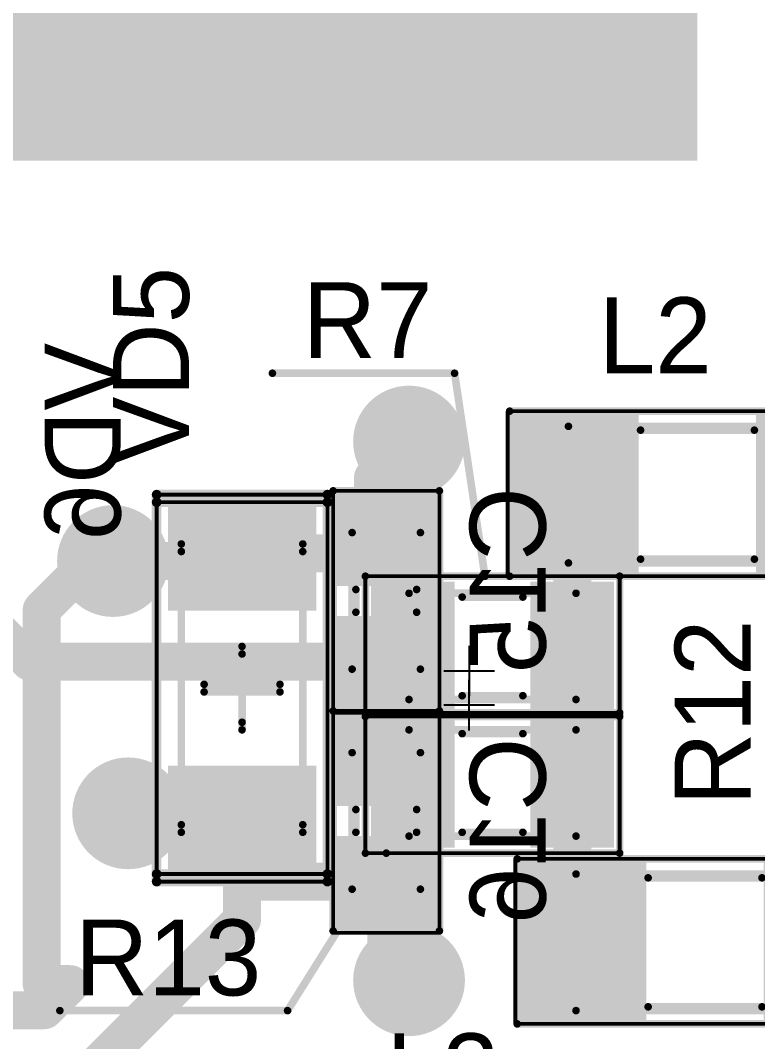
# Model space of a CAD drawing. Header units: millimetres. Extents: x 42.6 to 114.2, y 57.8 to 117.6.
# Drawn here: x 76.58 to 86.29, y 90.69 to 104.15 of the extents above; entities that cross this region are included whole.
import ezdxf

# ---------------------------------------------------------------- set-up
doc = ezdxf.new("R2010")
doc.units = ezdxf.units.MM
for name, color, linetype in [('BottomLayer', 5, 'Continuous'), ('BottomOverlay', 54, 'Continuous'), ('BottomPaste', 16, 'Continuous'), ('BottomSolder', 6, 'Continuous'), ('Mechanical13', 56, 'Continuous'), ('Mechanical15', 56, 'Continuous'), ('MultiLayer', 9, 'Continuous'), ('TopLayer', 1, 'Continuous'), ('TopOverlay', 2, 'Continuous'), ('TopPaste', 8, 'Continuous'), ('TopSolder', 216, 'Continuous'), ('ViaHoleLayer', 16, 'Continuous')]:
    doc.layers.add(name, color=color, linetype=linetype)

# ---------------------------------------------------------------- blocks, each defined once
blk = doc.blocks.new('SMD_C_0603_B_1370')
at = {"layer": 'BottomLayer'}
for points in [[(-1.3, 0.55), (-1.3, -0.55), (-0.3, 0.55), (-0.3, -0.55)], [(0.3, 0.55), (0.3, -0.55), (1.3, 0.55), (1.3, -0.55)]]:
    blk.add_solid(points, dxfattribs=at)
at = {"layer": 'BottomOverlay', "const_width": 0.1}
for points in [[(-1.45, 0.7), (-1.45, -0.7)], [(-1.45, 0.7), (1.45, 0.7)], [(1.45, 0.7), (1.45, -0.7)], [(-0.15, 0.4), (0.15, 0.4)], [(-0.15, -0.4), (0.15, -0.4)], [(-1.45, -0.7), (1.45, -0.7)]]:
    blk.add_lwpolyline(points, dxfattribs=at)
at = {"layer": 'BottomOverlay', "const_width": 0.05}
for points in [[(-1.475, 0.7, 1), (-1.425, 0.7, 1)], [(-1.475, 0.7, 1), (-1.425, 0.7, 1)], [(1.425, 0.7, 1), (1.475, 0.7, 1)], [(1.425, 0.7, 1), (1.475, 0.7, 1)], [(-0.175, 0.4, 1), (-0.125, 0.4, 1)], [(0.125, 0.4, 1), (0.175, 0.4, 1)], [(-0.175, -0.4, 1), (-0.125, -0.4, 1)], [(0.125, -0.4, 1), (0.175, -0.4, 1)], [(-1.475, -0.7, 1), (-1.425, -0.7, 1)], [(-1.475, -0.7, 1), (-1.425, -0.7, 1)], [(1.425, -0.7, 1), (1.475, -0.7, 1)], [(1.425, -0.7, 1), (1.475, -0.7, 1)]]:
    blk.add_lwpolyline(points, format="xyb", close=True, dxfattribs=at)
at = {"layer": 'BottomPaste'}
for points in [[(-1.3, 0.55), (-1.3, -0.55), (-0.3, 0.55), (-0.3, -0.55)], [(0.3, 0.55), (0.3, -0.55), (1.3, 0.55), (1.3, -0.55)]]:
    blk.add_solid(points, dxfattribs=at)
at = {"layer": 'BottomSolder'}
for points in [[(-1.402, 0.652), (-1.402, -0.652), (-0.198, 0.652), (-0.198, -0.652)], [(0.198, 0.652), (0.198, -0.652), (1.402, 0.652), (1.402, -0.652)]]:
    blk.add_solid(points, dxfattribs=at)
at = {"layer": 'Mechanical13', "const_width": 0.1}
for points in [[(-0.9, 0.45), (-0.9, -0.45)], [(-0.9, 0.45), (0.9, 0.45)], [(0.9, 0.45), (0.9, -0.45)], [(-0.9, -0.45), (0.9, -0.45)]]:
    blk.add_lwpolyline(points, dxfattribs=at)
at = {"layer": 'Mechanical13', "const_width": 0.05}
for points in [[(-0.925, 0.45, 1), (-0.875, 0.45, 1)], [(-0.925, 0.45, 1), (-0.875, 0.45, 1)], [(0.875, 0.45, 1), (0.925, 0.45, 1)], [(0.875, 0.45, 1), (0.925, 0.45, 1)], [(-0.925, -0.45, 1), (-0.875, -0.45, 1)], [(-0.925, -0.45, 1), (-0.875, -0.45, 1)], [(0.875, -0.45, 1), (0.925, -0.45, 1)], [(0.875, -0.45, 1), (0.925, -0.45, 1)]]:
    blk.add_lwpolyline(points, format="xyb", close=True, dxfattribs=at)
at = {"layer": 'Mechanical15', "const_width": 0.05}
for points in [[(-1.475, 0.7), (-1.475, -0.7)], [(-1.475, 0.7), (1.45, 0.7)], [(1.45, 0.7), (1.45, -0.7)], [(-1.475, -0.7), (1.45, -0.7)]]:
    blk.add_lwpolyline(points, dxfattribs=at)
at = {"layer": 'Mechanical15', "const_width": 0.025}
for points in [[(-1.488, 0.7, 1), (-1.463, 0.7, 1)], [(-1.488, 0.7, 1), (-1.463, 0.7, 1)], [(1.438, 0.7, 1), (1.462, 0.7, 1)], [(1.438, 0.7, 1), (1.462, 0.7, 1)], [(-1.488, -0.7, 1), (-1.463, -0.7, 1)], [(-1.488, -0.7, 1), (-1.463, -0.7, 1)], [(1.438, -0.7, 1), (1.462, -0.7, 1)], [(1.438, -0.7, 1), (1.462, -0.7, 1)]]:
    blk.add_lwpolyline(points, format="xyb", close=True, dxfattribs=at)
blk = doc.blocks.new('SMD_C_0603_B_1371')
at = {"layer": 'BottomLayer'}
for points in [[(-1.3, 0.55), (-1.3, -0.55), (-0.3, 0.55), (-0.3, -0.55)], [(0.3, 0.55), (0.3, -0.55), (1.3, 0.55), (1.3, -0.55)]]:
    blk.add_solid(points, dxfattribs=at)
at = {"layer": 'BottomOverlay', "const_width": 0.1}
for points in [[(-1.45, 0.7), (-1.45, -0.7)], [(-1.45, 0.7), (1.45, 0.7)], [(1.45, 0.7), (1.45, -0.7)], [(-0.15, 0.4), (0.15, 0.4)], [(-0.15, -0.4), (0.15, -0.4)], [(-1.45, -0.7), (1.45, -0.7)]]:
    blk.add_lwpolyline(points, dxfattribs=at)
at = {"layer": 'BottomOverlay', "const_width": 0.05}
for points in [[(-1.475, 0.7, 1), (-1.425, 0.7, 1)], [(-1.475, 0.7, 1), (-1.425, 0.7, 1)], [(1.425, 0.7, 1), (1.475, 0.7, 1)], [(1.425, 0.7, 1), (1.475, 0.7, 1)], [(-0.175, 0.4, 1), (-0.125, 0.4, 1)], [(0.125, 0.4, 1), (0.175, 0.4, 1)], [(-0.175, -0.4, 1), (-0.125, -0.4, 1)], [(0.125, -0.4, 1), (0.175, -0.4, 1)], [(-1.475, -0.7, 1), (-1.425, -0.7, 1)], [(-1.475, -0.7, 1), (-1.425, -0.7, 1)], [(1.425, -0.7, 1), (1.475, -0.7, 1)], [(1.425, -0.7, 1), (1.475, -0.7, 1)]]:
    blk.add_lwpolyline(points, format="xyb", close=True, dxfattribs=at)
at = {"layer": 'BottomPaste'}
for points in [[(-1.3, 0.55), (-1.3, -0.55), (-0.3, 0.55), (-0.3, -0.55)], [(0.3, 0.55), (0.3, -0.55), (1.3, 0.55), (1.3, -0.55)]]:
    blk.add_solid(points, dxfattribs=at)
at = {"layer": 'BottomSolder'}
for points in [[(-1.402, 0.652), (-1.402, -0.652), (-0.198, 0.652), (-0.198, -0.652)], [(0.198, 0.652), (0.198, -0.652), (1.402, 0.652), (1.402, -0.652)]]:
    blk.add_solid(points, dxfattribs=at)
at = {"layer": 'Mechanical13', "const_width": 0.1}
for points in [[(-0.9, 0.45), (-0.9, -0.45)], [(-0.9, 0.45), (0.9, 0.45)], [(0.9, 0.45), (0.9, -0.45)], [(-0.9, -0.45), (0.9, -0.45)]]:
    blk.add_lwpolyline(points, dxfattribs=at)
at = {"layer": 'Mechanical13', "const_width": 0.05}
for points in [[(-0.925, 0.45, 1), (-0.875, 0.45, 1)], [(-0.925, 0.45, 1), (-0.875, 0.45, 1)], [(0.875, 0.45, 1), (0.925, 0.45, 1)], [(0.875, 0.45, 1), (0.925, 0.45, 1)], [(-0.925, -0.45, 1), (-0.875, -0.45, 1)], [(-0.925, -0.45, 1), (-0.875, -0.45, 1)], [(0.875, -0.45, 1), (0.925, -0.45, 1)], [(0.875, -0.45, 1), (0.925, -0.45, 1)]]:
    blk.add_lwpolyline(points, format="xyb", close=True, dxfattribs=at)
at = {"layer": 'Mechanical15', "const_width": 0.05}
for points in [[(-1.475, 0.7), (-1.475, -0.7)], [(-1.475, 0.7), (1.45, 0.7)], [(1.45, 0.7), (1.45, -0.7)], [(-1.475, -0.7), (1.45, -0.7)]]:
    blk.add_lwpolyline(points, dxfattribs=at)
at = {"layer": 'Mechanical15', "const_width": 0.025}
for points in [[(-1.488, 0.7, 1), (-1.463, 0.7, 1)], [(-1.488, 0.7, 1), (-1.463, 0.7, 1)], [(1.438, 0.7, 1), (1.462, 0.7, 1)], [(1.438, 0.7, 1), (1.462, 0.7, 1)], [(-1.488, -0.7, 1), (-1.463, -0.7, 1)], [(-1.488, -0.7, 1), (-1.463, -0.7, 1)], [(1.438, -0.7, 1), (1.462, -0.7, 1)], [(1.438, -0.7, 1), (1.462, -0.7, 1)]]:
    blk.add_lwpolyline(points, format="xyb", close=True, dxfattribs=at)
blk = doc.blocks.new('SMD_L_1206_1374')
at = {"layer": 'Mechanical13', "const_width": 0.1}
for points in [[(-1.7, 0.9), (1.7, 0.9)], [(-1.7, -0.9), (-1.7, 0.9)], [(1.7, -0.9), (1.7, 0.9)], [(-1.7, -0.9), (1.7, -0.9)]]:
    blk.add_lwpolyline(points, dxfattribs=at)
at = {"layer": 'Mechanical13', "const_width": 0.05}
for points in [[(-1.725, 0.9, 1), (-1.675, 0.9, 1)], [(-1.725, 0.9, 1), (-1.675, 0.9, 1)], [(1.675, 0.9, 1), (1.725, 0.9, 1)], [(1.675, 0.9, 1), (1.725, 0.9, 1)], [(-1.725, -0.9, 1), (-1.675, -0.9, 1)], [(-1.725, -0.9, 1), (-1.675, -0.9, 1)], [(1.675, -0.9, 1), (1.725, -0.9, 1)], [(1.675, -0.9, 1), (1.725, -0.9, 1)]]:
    blk.add_lwpolyline(points, format="xyb", close=True, dxfattribs=at)
at = {"layer": 'Mechanical15', "const_width": 0.05}
for points in [[(-2.5, 1.1), (2.475, 1.1)], [(-2.5, -1.075), (-2.5, 1.1)], [(2.475, -1.075), (2.475, 1.1)], [(-2.5, -1.075), (2.475, -1.075)]]:
    blk.add_lwpolyline(points, dxfattribs=at)
at = {"layer": 'Mechanical15', "const_width": 0.025}
for points in [[(-2.512, 1.1, 1), (-2.488, 1.1, 1)], [(-2.512, 1.1, 1), (-2.488, 1.1, 1)], [(2.462, 1.1, 1), (2.487, 1.1, 1)], [(2.462, 1.1, 1), (2.487, 1.1, 1)], [(-2.512, -1.075, 1), (-2.488, -1.075, 1)], [(-2.512, -1.075, 1), (-2.488, -1.075, 1)], [(2.462, -1.075, 1), (2.487, -1.075, 1)], [(2.462, -1.075, 1), (2.487, -1.075, 1)]]:
    blk.add_lwpolyline(points, format="xyb", close=True, dxfattribs=at)
at = {"layer": 'TopLayer'}
for points in [[(-0.875, -0.95), (-0.875, 0.95), (-2.325, -0.95), (-2.325, 0.95)], [(2.325, -0.95), (2.325, 0.95), (0.875, -0.95), (0.875, 0.95)]]:
    blk.add_solid(points, dxfattribs=at)
at = {"layer": 'TopOverlay', "const_width": 0.1}
for points in [[(-2.475, 1.1), (2.45, 1.1)], [(-2.475, -1.075), (-2.475, 1.1)], [(2.45, -1.075), (2.45, 1.1)], [(-0.75, 0.85), (0.75, 0.85)], [(-0.75, -0.85), (0.75, -0.85)], [(-2.475, -1.075), (2.45, -1.075)]]:
    blk.add_lwpolyline(points, dxfattribs=at)
at = {"layer": 'TopOverlay', "const_width": 0.05}
for points in [[(-2.5, 1.1, 1), (-2.45, 1.1, 1)], [(-2.5, 1.1, 1), (-2.45, 1.1, 1)], [(2.425, 1.1, 1), (2.475, 1.1, 1)], [(2.425, 1.1, 1), (2.475, 1.1, 1)], [(-0.775, 0.85, 1), (-0.725, 0.85, 1)], [(0.725, 0.85, 1), (0.775, 0.85, 1)], [(-0.775, -0.85, 1), (-0.725, -0.85, 1)], [(0.725, -0.85, 1), (0.775, -0.85, 1)], [(-2.5, -1.075, 1), (-2.45, -1.075, 1)], [(-2.5, -1.075, 1), (-2.45, -1.075, 1)], [(2.425, -1.075, 1), (2.475, -1.075, 1)], [(2.425, -1.075, 1), (2.475, -1.075, 1)]]:
    blk.add_lwpolyline(points, format="xyb", close=True, dxfattribs=at)
at = {"layer": 'TopPaste'}
for points in [[(-0.875, -0.95), (-0.875, 0.95), (-2.325, -0.95), (-2.325, 0.95)], [(2.325, -0.95), (2.325, 0.95), (0.875, -0.95), (0.875, 0.95)]]:
    blk.add_solid(points, dxfattribs=at)
at = {"layer": 'TopSolder'}
for points in [[(-0.773, -1.052), (-0.773, 1.052), (-2.427, -1.052), (-2.427, 1.052)], [(2.427, -1.052), (2.427, 1.052), (0.773, -1.052), (0.773, 1.052)]]:
    blk.add_solid(points, dxfattribs=at)
blk = doc.blocks.new('SMD_L_1206_1375')
at = {"layer": 'Mechanical13', "const_width": 0.1}
for points in [[(-1.7, 0.9), (1.7, 0.9)], [(-1.7, -0.9), (-1.7, 0.9)], [(1.7, -0.9), (1.7, 0.9)], [(-1.7, -0.9), (1.7, -0.9)]]:
    blk.add_lwpolyline(points, dxfattribs=at)
at = {"layer": 'Mechanical13', "const_width": 0.05}
for points in [[(-1.725, 0.9, 1), (-1.675, 0.9, 1)], [(-1.725, 0.9, 1), (-1.675, 0.9, 1)], [(1.675, 0.9, 1), (1.725, 0.9, 1)], [(1.675, 0.9, 1), (1.725, 0.9, 1)], [(-1.725, -0.9, 1), (-1.675, -0.9, 1)], [(-1.725, -0.9, 1), (-1.675, -0.9, 1)], [(1.675, -0.9, 1), (1.725, -0.9, 1)], [(1.675, -0.9, 1), (1.725, -0.9, 1)]]:
    blk.add_lwpolyline(points, format="xyb", close=True, dxfattribs=at)
at = {"layer": 'Mechanical15', "const_width": 0.05}
for points in [[(-2.5, 1.1), (2.475, 1.1)], [(-2.5, -1.075), (-2.5, 1.1)], [(2.475, -1.075), (2.475, 1.1)], [(-2.5, -1.075), (2.475, -1.075)]]:
    blk.add_lwpolyline(points, dxfattribs=at)
at = {"layer": 'Mechanical15', "const_width": 0.025}
for points in [[(-2.512, 1.1, 1), (-2.488, 1.1, 1)], [(-2.512, 1.1, 1), (-2.488, 1.1, 1)], [(2.462, 1.1, 1), (2.487, 1.1, 1)], [(2.462, 1.1, 1), (2.487, 1.1, 1)], [(-2.512, -1.075, 1), (-2.488, -1.075, 1)], [(-2.512, -1.075, 1), (-2.488, -1.075, 1)], [(2.462, -1.075, 1), (2.487, -1.075, 1)], [(2.462, -1.075, 1), (2.487, -1.075, 1)]]:
    blk.add_lwpolyline(points, format="xyb", close=True, dxfattribs=at)
at = {"layer": 'TopLayer'}
for points in [[(-0.875, -0.95), (-0.875, 0.95), (-2.325, -0.95), (-2.325, 0.95)], [(2.325, -0.95), (2.325, 0.95), (0.875, -0.95), (0.875, 0.95)]]:
    blk.add_solid(points, dxfattribs=at)
at = {"layer": 'TopOverlay', "const_width": 0.1}
for points in [[(-2.475, 1.1), (2.45, 1.1)], [(-2.475, -1.075), (-2.475, 1.1)], [(2.45, -1.075), (2.45, 1.1)], [(-0.75, 0.85), (0.75, 0.85)], [(-0.75, -0.85), (0.75, -0.85)], [(-2.475, -1.075), (2.45, -1.075)]]:
    blk.add_lwpolyline(points, dxfattribs=at)
at = {"layer": 'TopOverlay', "const_width": 0.05}
for points in [[(-2.5, 1.1, 1), (-2.45, 1.1, 1)], [(-2.5, 1.1, 1), (-2.45, 1.1, 1)], [(2.425, 1.1, 1), (2.475, 1.1, 1)], [(2.425, 1.1, 1), (2.475, 1.1, 1)], [(-0.775, 0.85, 1), (-0.725, 0.85, 1)], [(0.725, 0.85, 1), (0.775, 0.85, 1)], [(-0.775, -0.85, 1), (-0.725, -0.85, 1)], [(0.725, -0.85, 1), (0.775, -0.85, 1)], [(-2.5, -1.075, 1), (-2.45, -1.075, 1)], [(-2.5, -1.075, 1), (-2.45, -1.075, 1)], [(2.425, -1.075, 1), (2.475, -1.075, 1)], [(2.425, -1.075, 1), (2.475, -1.075, 1)]]:
    blk.add_lwpolyline(points, format="xyb", close=True, dxfattribs=at)
at = {"layer": 'TopPaste'}
for points in [[(-0.875, -0.95), (-0.875, 0.95), (-2.325, -0.95), (-2.325, 0.95)], [(2.325, -0.95), (2.325, 0.95), (0.875, -0.95), (0.875, 0.95)]]:
    blk.add_solid(points, dxfattribs=at)
at = {"layer": 'TopSolder'}
for points in [[(-0.773, -1.052), (-0.773, 1.052), (-2.427, -1.052), (-2.427, 1.052)], [(2.427, -1.052), (2.427, 1.052), (0.773, -1.052), (0.773, 1.052)]]:
    blk.add_solid(points, dxfattribs=at)
blk = doc.blocks.new('SMD_R_0805_1383')
at = {"layer": 'Mechanical13', "const_width": 0.1}
for points in [[(-1.1, 0.7), (1.1, 0.7)], [(-1.1, -0.7), (-1.1, 0.7)], [(1.1, -0.7), (1.1, 0.7)], [(-1.1, -0.7), (1.1, -0.7)]]:
    blk.add_lwpolyline(points, dxfattribs=at)
at = {"layer": 'Mechanical13', "const_width": 0.05}
for points in [[(-1.125, 0.7, 1), (-1.075, 0.7, 1)], [(-1.125, 0.7, 1), (-1.075, 0.7, 1)], [(1.075, 0.7, 1), (1.125, 0.7, 1)], [(1.075, 0.7, 1), (1.125, 0.7, 1)], [(-1.125, -0.7, 1), (-1.075, -0.7, 1)], [(-1.125, -0.7, 1), (-1.075, -0.7, 1)], [(1.075, -0.7, 1), (1.125, -0.7, 1)], [(1.075, -0.7, 1), (1.125, -0.7, 1)]]:
    blk.add_lwpolyline(points, format="xyb", close=True, dxfattribs=at)
at = {"layer": 'Mechanical15', "const_width": 0.05}
for points in [[(-1.675, 0.925), (1.675, 0.925)], [(-1.675, -0.925), (-1.675, 0.925)], [(1.675, -0.925), (1.675, 0.925)], [(-1.675, -0.925), (1.675, -0.925)]]:
    blk.add_lwpolyline(points, dxfattribs=at)
at = {"layer": 'Mechanical15', "const_width": 0.025}
for points in [[(-1.687, 0.925, 1), (-1.663, 0.925, 1)], [(-1.687, 0.925, 1), (-1.663, 0.925, 1)], [(1.663, 0.925, 1), (1.687, 0.925, 1)], [(1.663, 0.925, 1), (1.687, 0.925, 1)], [(-1.687, -0.925, 1), (-1.663, -0.925, 1)], [(-1.687, -0.925, 1), (-1.663, -0.925, 1)], [(1.663, -0.925, 1), (1.687, -0.925, 1)], [(1.663, -0.925, 1), (1.687, -0.925, 1)]]:
    blk.add_lwpolyline(points, format="xyb", close=True, dxfattribs=at)
at = {"layer": 'TopLayer'}
for points in [[(-0.6, -0.75), (-0.6, 0.75), (-1.5, -0.75), (-1.5, 0.75)], [(1.5, -0.75), (1.5, 0.75), (0.6, -0.75), (0.6, 0.75)]]:
    blk.add_solid(points, dxfattribs=at)
at = {"layer": 'TopOverlay', "const_width": 0.1}
for points in [[(-1.675, -0.925), (-1.675, 0.925)], [(-1.675, 0.925), (1.675, 0.925)], [(1.675, -0.925), (1.675, 0.925)], [(-0.4, 0.65), (0.4, 0.65)], [(-0.4, -0.65), (0.4, -0.65)], [(-1.675, -0.925), (1.675, -0.925)]]:
    blk.add_lwpolyline(points, dxfattribs=at)
at = {"layer": 'TopOverlay', "const_width": 0.05}
for points in [[(-1.7, 0.925, 1), (-1.65, 0.925, 1)], [(-1.7, 0.925, 1), (-1.65, 0.925, 1)], [(1.65, 0.925, 1), (1.7, 0.925, 1)], [(1.65, 0.925, 1), (1.7, 0.925, 1)], [(-0.425, 0.65, 1), (-0.375, 0.65, 1)], [(0.375, 0.65, 1), (0.425, 0.65, 1)], [(-0.425, -0.65, 1), (-0.375, -0.65, 1)], [(0.375, -0.65, 1), (0.425, -0.65, 1)], [(-1.7, -0.925, 1), (-1.65, -0.925, 1)], [(-1.7, -0.925, 1), (-1.65, -0.925, 1)], [(1.65, -0.925, 1), (1.7, -0.925, 1)], [(1.65, -0.925, 1), (1.7, -0.925, 1)]]:
    blk.add_lwpolyline(points, format="xyb", close=True, dxfattribs=at)
at = {"layer": 'TopPaste'}
for points in [[(-0.6, -0.75), (-0.6, 0.75), (-1.5, -0.75), (-1.5, 0.75)], [(1.5, -0.75), (1.5, 0.75), (0.6, -0.75), (0.6, 0.75)]]:
    blk.add_solid(points, dxfattribs=at)
at = {"layer": 'TopSolder'}
for points in [[(-0.498, -0.852), (-0.498, 0.852), (-1.602, -0.852), (-1.602, 0.852)], [(1.602, -0.852), (1.602, 0.852), (0.498, -0.852), (0.498, 0.852)]]:
    blk.add_solid(points, dxfattribs=at)
blk = doc.blocks.new('SMD_R_0805_1388')
at = {"layer": 'Mechanical13', "const_width": 0.1}
for points in [[(-1.1, 0.7), (1.1, 0.7)], [(-1.1, -0.7), (-1.1, 0.7)], [(1.1, -0.7), (1.1, 0.7)], [(-1.1, -0.7), (1.1, -0.7)]]:
    blk.add_lwpolyline(points, dxfattribs=at)
at = {"layer": 'Mechanical13', "const_width": 0.05}
for points in [[(-1.125, 0.7, 1), (-1.075, 0.7, 1)], [(-1.125, 0.7, 1), (-1.075, 0.7, 1)], [(1.075, 0.7, 1), (1.125, 0.7, 1)], [(1.075, 0.7, 1), (1.125, 0.7, 1)], [(-1.125, -0.7, 1), (-1.075, -0.7, 1)], [(-1.125, -0.7, 1), (-1.075, -0.7, 1)], [(1.075, -0.7, 1), (1.125, -0.7, 1)], [(1.075, -0.7, 1), (1.125, -0.7, 1)]]:
    blk.add_lwpolyline(points, format="xyb", close=True, dxfattribs=at)
at = {"layer": 'Mechanical15', "const_width": 0.05}
for points in [[(-1.675, 0.925), (1.675, 0.925)], [(-1.675, -0.925), (-1.675, 0.925)], [(1.675, -0.925), (1.675, 0.925)], [(-1.675, -0.925), (1.675, -0.925)]]:
    blk.add_lwpolyline(points, dxfattribs=at)
at = {"layer": 'Mechanical15', "const_width": 0.025}
for points in [[(-1.687, 0.925, 1), (-1.663, 0.925, 1)], [(-1.687, 0.925, 1), (-1.663, 0.925, 1)], [(1.663, 0.925, 1), (1.687, 0.925, 1)], [(1.663, 0.925, 1), (1.687, 0.925, 1)], [(-1.687, -0.925, 1), (-1.663, -0.925, 1)], [(-1.687, -0.925, 1), (-1.663, -0.925, 1)], [(1.663, -0.925, 1), (1.687, -0.925, 1)], [(1.663, -0.925, 1), (1.687, -0.925, 1)]]:
    blk.add_lwpolyline(points, format="xyb", close=True, dxfattribs=at)
at = {"layer": 'TopLayer'}
for points in [[(-0.6, -0.75), (-0.6, 0.75), (-1.5, -0.75), (-1.5, 0.75)], [(1.5, -0.75), (1.5, 0.75), (0.6, -0.75), (0.6, 0.75)]]:
    blk.add_solid(points, dxfattribs=at)
at = {"layer": 'TopOverlay', "const_width": 0.1}
for points in [[(-1.675, -0.925), (-1.675, 0.925)], [(-1.675, 0.925), (1.675, 0.925)], [(1.675, -0.925), (1.675, 0.925)], [(-0.4, 0.65), (0.4, 0.65)], [(-0.4, -0.65), (0.4, -0.65)], [(-1.675, -0.925), (1.675, -0.925)]]:
    blk.add_lwpolyline(points, dxfattribs=at)
at = {"layer": 'TopOverlay', "const_width": 0.05}
for points in [[(-1.7, 0.925, 1), (-1.65, 0.925, 1)], [(-1.7, 0.925, 1), (-1.65, 0.925, 1)], [(1.65, 0.925, 1), (1.7, 0.925, 1)], [(1.65, 0.925, 1), (1.7, 0.925, 1)], [(-0.425, 0.65, 1), (-0.375, 0.65, 1)], [(0.375, 0.65, 1), (0.425, 0.65, 1)], [(-0.425, -0.65, 1), (-0.375, -0.65, 1)], [(0.375, -0.65, 1), (0.425, -0.65, 1)], [(-1.7, -0.925, 1), (-1.65, -0.925, 1)], [(-1.7, -0.925, 1), (-1.65, -0.925, 1)], [(1.65, -0.925, 1), (1.7, -0.925, 1)], [(1.65, -0.925, 1), (1.7, -0.925, 1)]]:
    blk.add_lwpolyline(points, format="xyb", close=True, dxfattribs=at)
at = {"layer": 'TopPaste'}
for points in [[(-0.6, -0.75), (-0.6, 0.75), (-1.5, -0.75), (-1.5, 0.75)], [(1.5, -0.75), (1.5, 0.75), (0.6, -0.75), (0.6, 0.75)]]:
    blk.add_solid(points, dxfattribs=at)
at = {"layer": 'TopSolder'}
for points in [[(-0.498, -0.852), (-0.498, 0.852), (-1.602, -0.852), (-1.602, 0.852)], [(1.602, -0.852), (1.602, 0.852), (0.498, -0.852), (0.498, 0.852)]]:
    blk.add_solid(points, dxfattribs=at)
blk = doc.blocks.new('SOD80C_1393')
at = {"layer": 'Mechanical13', "const_width": 0.1}
for points in [[(1.85, 0.8), (-1.85, 0.8)], [(-1.85, -0.8), (-1.85, 0.8)], [(1.85, -0.8), (1.85, 0.8)], [(1.85, -0.8), (-1.85, -0.8)]]:
    blk.add_lwpolyline(points, dxfattribs=at)
at = {"layer": 'Mechanical13', "const_width": 0.05}
for points in [[(-1.875, 0.8, 1), (-1.825, 0.8, 1)], [(-1.875, 0.8, 1), (-1.825, 0.8, 1)], [(1.825, 0.8, 1), (1.875, 0.8, 1)], [(1.825, 0.8, 1), (1.875, 0.8, 1)], [(-1.875, -0.8, 1), (-1.825, -0.8, 1)], [(-1.875, -0.8, 1), (-1.825, -0.8, 1)], [(1.825, -0.8, 1), (1.875, -0.8, 1)], [(1.825, -0.8, 1), (1.875, -0.8, 1)]]:
    blk.add_lwpolyline(points, format="xyb", close=True, dxfattribs=at)
at = {"layer": 'Mechanical15'}
for points, const_width in [([(2.5, 1.125), (-2.5, 1.125)], 0.05), ([(-2.5, -1.125), (-2.5, 1.125)], 0.05), ([(2.5, -1.125), (2.5, 1.125)], 0.05), ([(0, -0.5), (0, 0.5)], 0.1), ([(0.5, 0), (-0.5, 0)], 0.1), ([(2.5, -1.125), (-2.5, -1.125)], 0.05)]:
    blk.add_lwpolyline(points, dxfattribs=dict(at, const_width=const_width))
for points, const_width in [([(-2.512, 1.125, 1), (-2.488, 1.125, 1)], 0.025), ([(-2.512, 1.125, 1), (-2.488, 1.125, 1)], 0.025), ([(2.488, 1.125, 1), (2.512, 1.125, 1)], 0.025), ([(2.488, 1.125, 1), (2.512, 1.125, 1)], 0.025), ([(-0.025, 0.5, 1), (0.025, 0.5, 1)], 0.05), ([(-0.525, 0, 1), (-0.475, 0, 1)], 0.05), ([(0.475, 0, 1), (0.525, 0, 1)], 0.05), ([(-0.025, -0.5, 1), (0.025, -0.5, 1)], 0.05), ([(-2.512, -1.125, 1), (-2.488, -1.125, 1)], 0.025), ([(-2.512, -1.125, 1), (-2.488, -1.125, 1)], 0.025), ([(2.488, -1.125, 1), (2.512, -1.125, 1)], 0.025), ([(2.488, -1.125, 1), (2.512, -1.125, 1)], 0.025)]:
    blk.add_lwpolyline(points, format="xyb", close=True, dxfattribs=dict(at, const_width=const_width))
at = {"layer": 'TopLayer'}
for points in [[(-1.175, -0.875), (-1.175, 0.875), (-2.275, -0.875), (-2.275, 0.875)], [(2.275, -0.875), (2.275, 0.875), (1.175, -0.875), (1.175, 0.875)]]:
    blk.add_solid(points, dxfattribs=at)
at = {"layer": 'TopOverlay'}
for p, q in [((0.175, 3.325), (0.175, 2.659)), ((0.508, 2.992), (-0.158, 2.992))]:
    blk.add_line(p, q, dxfattribs=at)
at = {"layer": 'TopOverlay', "const_width": 0.127}
for points in [[(2.5, 1.125), (-2.5, 1.125)], [(-2.5, -1.125), (-2.5, 1.125)], [(2.5, -1.125), (2.5, 1.125)], [(2.5, -1.125), (-2.5, -1.125)]]:
    blk.add_lwpolyline(points, dxfattribs=at)
at = {"layer": 'TopOverlay', "const_width": 0.0635}
for points in [[(-2.532, 1.125, 1), (-2.468, 1.125, 1)], [(-2.532, 1.125, 1), (-2.468, 1.125, 1)], [(2.468, 1.125, 1), (2.532, 1.125, 1)], [(2.468, 1.125, 1), (2.532, 1.125, 1)], [(-2.532, -1.125, 1), (-2.468, -1.125, 1)], [(-2.532, -1.125, 1), (-2.468, -1.125, 1)], [(2.468, -1.125, 1), (2.532, -1.125, 1)], [(2.468, -1.125, 1), (2.532, -1.125, 1)]]:
    blk.add_lwpolyline(points, format="xyb", close=True, dxfattribs=at)
at = {"layer": 'TopPaste'}
for points in [[(-1.175, -0.875), (-1.175, 0.875), (-2.275, -0.875), (-2.275, 0.875)], [(2.275, -0.875), (2.275, 0.875), (1.175, -0.875), (1.175, 0.875)]]:
    blk.add_solid(points, dxfattribs=at)
at = {"layer": 'TopSolder'}
for points in [[(-1.073, -0.977), (-1.073, 0.977), (-2.377, -0.977), (-2.377, 0.977)], [(2.377, -0.977), (2.377, 0.977), (1.073, -0.977), (1.073, 0.977)]]:
    blk.add_solid(points, dxfattribs=at)
blk = doc.blocks.new('SOD80C_B_1394')
at = {"layer": 'BottomLayer'}
for points in [[(-2.275, 0.875), (-2.275, -0.875), (-1.175, 0.875), (-1.175, -0.875)], [(1.175, 0.875), (1.175, -0.875), (2.275, 0.875), (2.275, -0.875)]]:
    blk.add_solid(points, dxfattribs=at)
at = {"layer": 'BottomOverlay'}
for p, q in [((0.175, -3.325), (0.175, -2.659)), ((0.508, -2.992), (-0.158, -2.992))]:
    blk.add_line(p, q, dxfattribs=at)
at = {"layer": 'BottomOverlay', "const_width": 0.127}
for points in [[(-2.5, 1.125), (2.5, 1.125)], [(-2.5, 1.125), (-2.5, -1.125)], [(2.5, 1.125), (2.5, -1.125)], [(-2.5, -1.125), (2.5, -1.125)]]:
    blk.add_lwpolyline(points, dxfattribs=at)
at = {"layer": 'BottomOverlay', "const_width": 0.0635}
for points in [[(-2.532, 1.125, 1), (-2.468, 1.125, 1)], [(-2.532, 1.125, 1), (-2.468, 1.125, 1)], [(2.468, 1.125, 1), (2.532, 1.125, 1)], [(2.468, 1.125, 1), (2.532, 1.125, 1)], [(-2.532, -1.125, 1), (-2.468, -1.125, 1)], [(-2.532, -1.125, 1), (-2.468, -1.125, 1)], [(2.468, -1.125, 1), (2.532, -1.125, 1)], [(2.468, -1.125, 1), (2.532, -1.125, 1)]]:
    blk.add_lwpolyline(points, format="xyb", close=True, dxfattribs=at)
at = {"layer": 'BottomPaste'}
for points in [[(-2.275, 0.875), (-2.275, -0.875), (-1.175, 0.875), (-1.175, -0.875)], [(1.175, 0.875), (1.175, -0.875), (2.275, 0.875), (2.275, -0.875)]]:
    blk.add_solid(points, dxfattribs=at)
at = {"layer": 'BottomSolder'}
for points in [[(-2.377, 0.977), (-2.377, -0.977), (-1.073, 0.977), (-1.073, -0.977)], [(1.073, 0.977), (1.073, -0.977), (2.377, 0.977), (2.377, -0.977)]]:
    blk.add_solid(points, dxfattribs=at)
at = {"layer": 'Mechanical13', "const_width": 0.1}
for points in [[(-1.85, 0.8), (1.85, 0.8)], [(-1.85, 0.8), (-1.85, -0.8)], [(1.85, 0.8), (1.85, -0.8)], [(-1.85, -0.8), (1.85, -0.8)]]:
    blk.add_lwpolyline(points, dxfattribs=at)
at = {"layer": 'Mechanical13', "const_width": 0.05}
for points in [[(-1.875, 0.8, 1), (-1.825, 0.8, 1)], [(-1.875, 0.8, 1), (-1.825, 0.8, 1)], [(1.825, 0.8, 1), (1.875, 0.8, 1)], [(1.825, 0.8, 1), (1.875, 0.8, 1)], [(-1.875, -0.8, 1), (-1.825, -0.8, 1)], [(-1.875, -0.8, 1), (-1.825, -0.8, 1)], [(1.825, -0.8, 1), (1.875, -0.8, 1)], [(1.825, -0.8, 1), (1.875, -0.8, 1)]]:
    blk.add_lwpolyline(points, format="xyb", close=True, dxfattribs=at)
at = {"layer": 'Mechanical15'}
for points, const_width in [([(-2.5, 1.125), (2.5, 1.125)], 0.05), ([(-2.5, 1.125), (-2.5, -1.125)], 0.05), ([(2.5, 1.125), (2.5, -1.125)], 0.05), ([(0, 0.5), (0, -0.5)], 0.1), ([(-0.5, 0), (0.5, 0)], 0.1), ([(-2.5, -1.125), (2.5, -1.125)], 0.05)]:
    blk.add_lwpolyline(points, dxfattribs=dict(at, const_width=const_width))
for points, const_width in [([(-2.512, 1.125, 1), (-2.488, 1.125, 1)], 0.025), ([(-2.512, 1.125, 1), (-2.488, 1.125, 1)], 0.025), ([(2.488, 1.125, 1), (2.512, 1.125, 1)], 0.025), ([(2.488, 1.125, 1), (2.512, 1.125, 1)], 0.025), ([(-0.025, 0.5, 1), (0.025, 0.5, 1)], 0.05), ([(-0.525, 0, 1), (-0.475, 0, 1)], 0.05), ([(0.475, 0, 1), (0.525, 0, 1)], 0.05), ([(-0.025, -0.5, 1), (0.025, -0.5, 1)], 0.05), ([(-2.512, -1.125, 1), (-2.488, -1.125, 1)], 0.025), ([(-2.512, -1.125, 1), (-2.488, -1.125, 1)], 0.025), ([(2.488, -1.125, 1), (2.512, -1.125, 1)], 0.025), ([(2.488, -1.125, 1), (2.512, -1.125, 1)], 0.025)]:
    blk.add_lwpolyline(points, format="xyb", close=True, dxfattribs=dict(at, const_width=const_width))

msp = doc.modelspace()

# ---------------------------------------------------------------- linework, layer by layer
at = {"layer": 'BottomLayer'}
for points, const_width in [([(81.382, 98.6, 1), (82.017, 98.6, 1)], 0.635), ([(81.575, 98.6, 1), (81.825, 98.6, 1)], 0.25), ([(81.1, 98.125, 1), (81.35, 98.125, 1)], 0.25), ([(81.1, 98.125, 1), (81.35, 98.125, 1)], 0.25), ([(77.482, 97.025, 1), (78.117, 97.025, 1)], 0.635), ([(81.275, 97.3, 1), (81.525, 97.3, 1)], 0.25), ([(79.375, 97.125, 1), (79.625, 97.125, 1)], 0.25), ([(79.375, 97.125, 1), (79.625, 97.125, 1)], 0.25), ([(81.1, 97.125, 1), (81.35, 97.125, 1)], 0.25), ([(81.1, 97.125, 1), (81.35, 97.125, 1)], 0.25), ([(81.1, 97.125, 1), (81.35, 97.125, 1)], 0.25), ([(77.675, 97.025, 1), (77.925, 97.025, 1)], 0.25), ([(79.375, 97.025, 1), (79.625, 97.025, 1)], 0.25), ([(79.375, 97.025, 1), (79.625, 97.025, 1)], 0.25), ([(76.575, 95.7, 1), (76.825, 95.7, 1)], 0.25), ([(76.575, 95.7, 1), (76.825, 95.7, 1)], 0.25), ([(81.275, 95.7, 1), (81.525, 95.7, 1)], 0.25), ([(81.275, 95.7, 1), (81.525, 95.7, 1)], 0.25), ([(81.275, 94.4, 1), (81.525, 94.4, 1)], 0.25), ([(77.682, 93.7, 1), (78.317, 93.7, 1)], 0.635), ([(77.875, 93.7, 1), (78.125, 93.7, 1)], 0.25), ([(79.375, 93.7, 1), (79.625, 93.7, 1)], 0.25), ([(79.375, 93.7, 1), (79.625, 93.7, 1)], 0.25), ([(79.375, 93.675, 1), (79.625, 93.675, 1)], 0.25), ([(79.375, 93.675, 1), (79.625, 93.675, 1)], 0.25), ([(79.375, 92.8, 1), (79.625, 92.8, 1)], 0.25), ([(79.375, 92.8, 1), (79.625, 92.8, 1)], 0.25), ([(81.275, 92.8, 1), (81.525, 92.8, 1)], 0.25), ([(81.275, 92.8, 1), (81.525, 92.8, 1)], 0.25), ([(81.382, 91.5, 1), (82.017, 91.5, 1)], 0.635), ([(81.275, 91.8, 1), (81.525, 91.8, 1)], 0.25), ([(81.275, 91.8, 1), (81.525, 91.8, 1)], 0.25), ([(81.575, 91.5, 1), (81.825, 91.5, 1)], 0.25)]:
    msp.add_lwpolyline(points, format="xyb", close=True, dxfattribs=dict(at, const_width=const_width))
at = {"layer": 'BottomLayer', "const_width": 0.5}
for points in [[(81.225, 98.125), (81.7, 98.6)], [(81.225, 97.125), (81.225, 98.125)], [(81.225, 97.125), (81.4, 97.3)], [(79.5, 97.125), (81.225, 97.125)], [(79.5, 97.025), (79.5, 97.125)], [(77.8, 97.025), (79.5, 97.025)], [(75.5, 96.9), (76.7, 95.7)], [(76.7, 95.7), (81.4, 95.7)], [(81.4, 94.4), (81.4, 95.7)], [(78, 93.7), (79.5, 93.7)], [(79.5, 93.675), (79.5, 93.7)], [(79.5, 92.8), (79.5, 93.675)], [(79.5, 92.8), (81.4, 92.8)], [(81.4, 91.8), (81.4, 92.8)], [(81.4, 91.8), (81.7, 91.5)]]:
    msp.add_lwpolyline(points, dxfattribs=at)
at = {"layer": 'BottomSolder', "const_width": 0.737}
for points in [[(81.332, 98.6, 1), (82.068, 98.6, 1)], [(77.432, 97.025, 1), (78.168, 97.025, 1)], [(77.632, 93.7, 1), (78.368, 93.7, 1)], [(81.332, 91.5, 1), (82.068, 91.5, 1)]]:
    msp.add_lwpolyline(points, format="xyb", close=True, dxfattribs=at)
at = {"layer": 'MultiLayer', "const_width": 0.635}
for points in [[(81.382, 98.6, 1), (82.017, 98.6, 1)], [(77.482, 97.025, 1), (78.117, 97.025, 1)], [(77.682, 93.7, 1), (78.317, 93.7, 1)], [(81.382, 91.5, 1), (82.017, 91.5, 1)]]:
    msp.add_lwpolyline(points, format="xyb", close=True, dxfattribs=at)
at = {"layer": 'TopLayer'}
for points, const_width in [([(81.382, 98.6, 1), (82.017, 98.6, 1)], 0.635), ([(81.575, 98.6, 1), (81.825, 98.6, 1)], 0.25), ([(81.625, 98.55, 1), (81.875, 98.55, 1)], 0.25), ([(81.625, 98.55, 1), (81.875, 98.55, 1)], 0.25), ([(83.775, 97.9, 1), (84.025, 97.9, 1)], 0.25), ([(83.725, 97.85, 1), (83.975, 97.85, 1)], 0.25), ([(83.725, 97.85, 1), (83.975, 97.85, 1)], 0.25), ([(77.482, 97.025, 1), (78.117, 97.025, 1)], 0.635), ([(77.675, 97.025, 1), (77.925, 97.025, 1)], 0.25), ([(79.375, 97.025, 1), (79.625, 97.025, 1)], 0.25), ([(77.114, 96.761, 1), (77.364, 96.761, 1)], 0.25), ([(76.736, 96.383, 1), (76.986, 96.383, 1)], 0.25), ([(76.736, 96.383, 1), (76.986, 96.383, 1)], 0.25), ([(81.625, 95.9, 1), (81.875, 95.9, 1)], 0.25), ([(83.725, 95.9, 1), (83.975, 95.9, 1)], 0.25), ([(81.625, 94.1, 1), (81.875, 94.1, 1)], 0.25), ([(83.725, 94.1, 1), (83.975, 94.1, 1)], 0.25), ([(77.682, 93.7, 1), (78.317, 93.7, 1)], 0.635), ([(77.875, 93.7, 1), (78.125, 93.7, 1)], 0.25), ([(79.375, 93.7, 1), (79.625, 93.7, 1)], 0.25), ([(79.375, 93.7, 1), (79.625, 93.7, 1)], 0.25), ([(79.375, 93.575, 1), (79.625, 93.575, 1)], 0.25), ([(79.375, 93.575, 1), (79.625, 93.575, 1)], 0.25), ([(79.375, 92.3, 1), (79.625, 92.3, 1)], 0.25), ([(79.375, 92.3, 1), (79.625, 92.3, 1)], 0.25), ([(83.725, 92.15, 1), (83.975, 92.15, 1)], 0.25), ([(83.725, 92.15, 1), (83.975, 92.15, 1)], 0.25), ([(83.875, 92, 1), (84.125, 92, 1)], 0.25), ([(81.382, 91.5, 1), (82.017, 91.5, 1)], 0.635), ([(81.625, 91.55, 1), (81.875, 91.55, 1)], 0.25), ([(81.625, 91.55, 1), (81.875, 91.55, 1)], 0.25), ([(76.736, 91.449, 1), (76.986, 91.449, 1)], 0.25), ([(76.736, 91.449, 1), (76.986, 91.449, 1)], 0.25), ([(77.114, 91.449, 1), (77.364, 91.449, 1)], 0.25), ([(77.114, 91.449, 1), (77.364, 91.449, 1)], 0.25), ([(81.575, 91.5, 1), (81.825, 91.5, 1)], 0.25), ([(76.77, 91.105, 1), (77.02, 91.105, 1)], 0.25), ([(76.77, 91.105, 1), (77.02, 91.105, 1)], 0.25)]:
    msp.add_lwpolyline(points, format="xyb", close=True, dxfattribs=dict(at, const_width=const_width))
at = {"layer": 'TopLayer', "const_width": 0.5}
for points in [[(81.7, 98.6), (81.75, 98.55)], [(81.75, 95.9), (81.75, 98.55)], [(83.85, 97.85), (83.9, 97.9)], [(83.85, 95.9), (83.85, 97.85)], [(77.8, 97.025), (79.5, 97.025)], [(76.861, 96.383), (77.239, 96.761)], [(76.861, 91.449), (76.861, 96.383)], [(81.75, 91.55), (81.75, 94.1)], [(83.85, 92.15), (83.85, 94.1)], [(78, 93.7), (79.5, 93.7)], [(79.5, 93.575), (79.5, 93.7)], [(79.5, 92.3), (79.5, 93.575)], [(77.035, 89.835), (79.5, 92.3)], [(83.85, 92.15), (84, 92)], [(81.7, 91.5), (81.75, 91.55)], [(76.861, 91.449), (77.239, 91.449)], [(76.895, 91.105), (77.239, 91.449)], [(73.625, 91.105), (76.895, 91.105)]]:
    msp.add_lwpolyline(points, dxfattribs=at)
at = {"layer": 'TopOverlay', "const_width": 0.1}
for points in [[(79.9, 99.5), (82.3, 99.5)], [(82.3, 99.5), (82.7, 96.825)], [(80.1, 91.1), (81.4, 93.175)], [(77.1, 91.1), (80.1, 91.1)]]:
    msp.add_lwpolyline(points, dxfattribs=at)
at = {"layer": 'TopOverlay', "const_width": 0.05}
for points in [[(79.875, 99.5, 1), (79.925, 99.5, 1)], [(82.275, 99.5, 1), (82.325, 99.5, 1)], [(82.275, 99.5, 1), (82.325, 99.5, 1)], [(82.675, 96.825, 1), (82.725, 96.825, 1)], [(81.375, 93.175, 1), (81.425, 93.175, 1)], [(77.075, 91.1, 1), (77.125, 91.1, 1)], [(80.075, 91.1, 1), (80.125, 91.1, 1)], [(80.075, 91.1, 1), (80.125, 91.1, 1)]]:
    msp.add_lwpolyline(points, format="xyb", close=True, dxfattribs=at)
at = {"layer": 'TopOverlay'}
msp.add_solid([(71.05, 102.3), (85.5, 102.3), (71.05, 107.875), (85.5, 107.875)], dxfattribs=at)
at = {"layer": 'TopSolder', "const_width": 0.737}
for points in [[(81.332, 98.6, 1), (82.068, 98.6, 1)], [(77.432, 97.025, 1), (78.168, 97.025, 1)], [(77.632, 93.7, 1), (78.368, 93.7, 1)], [(81.332, 91.5, 1), (82.068, 91.5, 1)]]:
    msp.add_lwpolyline(points, format="xyb", close=True, dxfattribs=at)
at = {"layer": 'ViaHoleLayer', "const_width": 0.35}
for points in [[(81.525, 98.6, 1), (81.875, 98.6, 1)], [(77.625, 97.025, 1), (77.975, 97.025, 1)], [(77.825, 93.7, 1), (78.175, 93.7, 1)], [(81.525, 91.5, 1), (81.875, 91.5, 1)]]:
    msp.add_lwpolyline(points, format="xyb", close=True, dxfattribs=at)

# ---------------------------------------------------------------- block references
for name, p, rotation in [('SMD_L_1206_1374', (85.5, 97.9), 360), ('SMD_C_0603_B_1370', (81.4, 96.5), 90), ('SOD80C_B_1394', (79.5, 95.4), 90), ('SOD80C_1393', (79.5, 95.3), 270), ('SMD_R_0805_1383', (82.8, 95.9), 360), ('SMD_C_0603_B_1371', (81.4, 93.6), 90), ('SMD_R_0805_1388', (82.8, 94.1), 360), ('SMD_L_1206_1375', (85.6, 92), 360)]:
    msp.add_blockref(name, p, dxfattribs=dict(rotation=rotation))

# ---------------------------------------------------------------- texts
at = {"layer": 'BottomOverlay', "text_generation_flag": 2}
for s, p in [('VD6', (77.9, 99.9)), ('C15', (83.5, 98)), ('C16', (83.5, 94.7))]:
    msp.add_text(s, height=1, rotation=90, dxfattribs=at).set_placement(p)
at = {"layer": 'TopOverlay'}
for s, p in [('VD5', (78.8, 98.3)), ('R12', (86.2, 93.8))]:
    msp.add_text(s, height=1, rotation=90, dxfattribs=at).set_placement(p)
for s, p in [('R7', (80.3, 99.7)), ('L2', (84.2, 99.5)), ('R13', (77.3, 91.3)), ('L3', (81.4, 89.8))]:
    msp.add_text(s, height=1, dxfattribs=at).set_placement(p)

doc.saveas('drawing.dxf')
